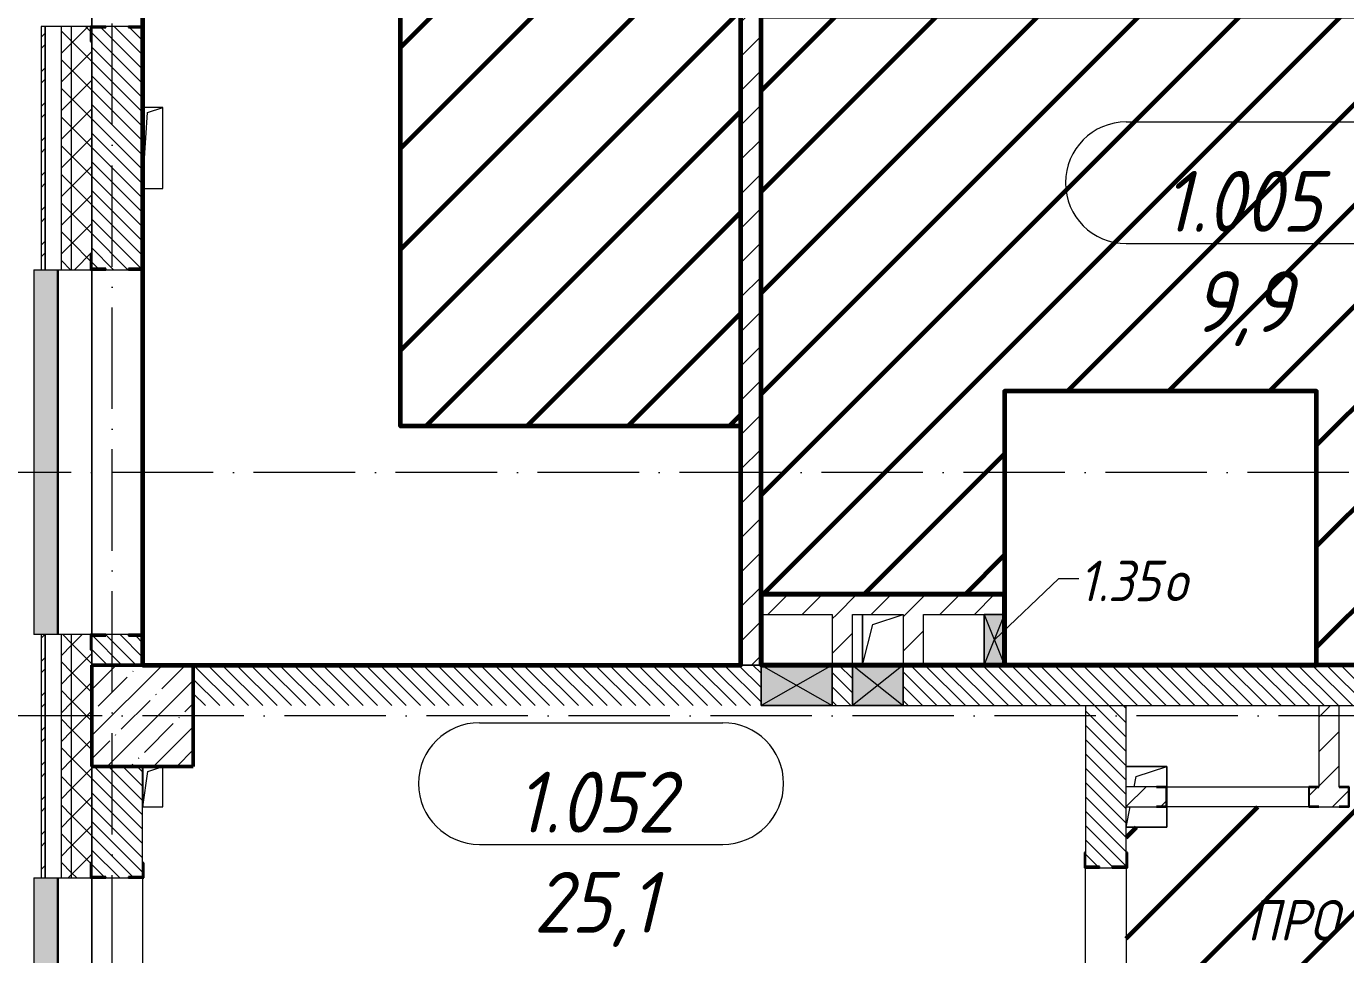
# Model space of a CAD drawing. Header units: millimetres. Extents: x -606178 to 312196, y -19338 to 632709.
# Drawn here: x -428604 to -422099, y 527197 to 531775 of the extents above; entities that cross this region are included whole.
import ezdxf

# ---------------------------------------------------------------- set-up
doc = ezdxf.new("R2010")
doc.units = ezdxf.units.MM
doc.linetypes.add('50_200_ШТРИХ_1Т_ш5_п1_п1_', pattern=[700, 500, -100, 0, -100])
for name, color, linetype, lineweight in [('6.4.1) Окр пт с инж. ПТ2.16', 3, 'Continuous', 60), ('6.4.2) Окр пт с инж. ПТ2.1', 22, 'Continuous', 60), ('A-DETL-GENF-OTLN', 7, 'Continuous', 9), ('A-FLOR-____-OTLN', 7, 'Continuous', 9), ('A-GENM-____-IDEN', 7, 'Continuous', 9), ('A-GENM-____-MCUT', 7, 'Continuous', 25), ('A-GENM-____-OTLN', 7, 'Continuous', 9), ('A-GENM-____-OTLN-1', 7, 'Continuous', 25), ('A-GLAZ-____-IDEN', 7, 'Continuous', 9), ('A-GLAZ-____-OTLN', 7, 'Continuous', 9), ('A-WALL-____-MCUT', 7, 'Continuous', 13), ('A-WALL-____-MCUT-1', 7, 'Continuous', 9), ('A-WALL-____-OTLN', 7, 'Continuous', 9), ('A-WALL-____-PATT-1', 7, 'Continuous', 9), ('A-WALL-FNSH-MCUT-1', 7, 'Continuous', 9), ('I-WALL-____-OTLN', 7, 'Continuous', 9), ('S-COLS-____-MCUT', 7, 'Continuous', 50), ('S-COLS-____-OTLN', 7, 'Continuous', 9), ('S-GRID-____-OTLN-1', 7, '50_200_ШТРИХ_1Т_ш5_п1_п1_', 9)]:
    doc.layers.add(name, color=color, linetype=linetype, lineweight=lineweight)
doc.layers.add('A-AREA-IDEN-1', color=7, linetype='Continuous', lineweight=9, true_color=0x000000)
doc.layers.add('A-GLAZ-____-OTLN-1', color=7, linetype='Continuous', lineweight=9, true_color=0xc0c0c0)
doc.styles.add('ISOCPEUR_I', font='isocpeui.ttf', dxfattribs={"width": 0.9, "height": 2.5})
doc.styles.add('ISOCPEUR_I_11', font='isocpeui.ttf', dxfattribs={"width": 0.9, "height": 200})
pattern_1 = [(135, (-425830.77, 451794.26), (-35.35534, -35.35534), [])]
pattern_2 = [(45, (-425830.77, 451794.26), (-84.85281, 84.85281), [])]
pattern_3 = [(45, (-425830.77, 451794.26), (-70.71068, 70.71068), []), (135, (-425830.77, 451794.26), (-70.71068, -70.71068), [])]

# ---------------------------------------------------------------- blocks, each defined once
blk = doc.blocks.new('BSC_Колонна _Прямоугольная - 500х500-V30-АР1_План отверстий 1 этажа в осях 1-64_Ю-ЯЯ')
at = {"layer": 'S-COLS-____-OTLN'}
h = blk.add_hatch(dxfattribs=at)
h.set_pattern_fill('FP_36', color=256, style=0, pattern_type=2)
h.set_pattern_definition([(45, (2200, -76581.04), (-114.04925, 114.04925), []), (45, (2314.05, -76581.04), (-114.04925, 114.04925), [201.613, -40.323, 3.353, -36.97])])
h.paths.add_polyline_path([(-250, -250), (250, -250), (250, 250), (-250, 250), (-250, 16.6)], flags=0)
at = {"layer": 'S-COLS-____-MCUT'}
for p, q in [((250, 250), (-250, 250)), ((-250, 250), (-250, -250)), ((250, -250), (250, 250)), ((-250, -250), (250, -250))]:
    blk.add_line(p, q, dxfattribs=at)
blk = doc.blocks.new('Фахверк_СКБ_Уголок - 250_2700-27497298-АР1_План отверстий 1 этажа в осях 1-64_Ю-ЯЯ')
at = {"layer": 'A-GENM-____-MCUT'}
for p, q in [((200, 181), (125, 181)), ((125, 181), (125, 106)), ((131, 106), (131, 175)), ((131, 175), (200, 175)), ((200, 175), (200, 181)), ((125, 106), (131, 106)), ((131, -6), (125, -6)), ((125, -6), (125, -81)), ((131, -75), (131, -6)), ((125, -81), (200, -81)), ((200, -75), (131, -75)), ((200, -81), (200, -75))]:
    blk.add_line(p, q, dxfattribs=at)
blk = doc.blocks.new('Фахверк_СКБ_Уголок - 250_2700_1-27501432-АР1_План отверстий 1 этажа в осях 1-64_Ю-ЯЯ')
at = {"layer": 'A-GENM-____-MCUT'}
for p, q in [((200, 181), (125, 181)), ((125, 181), (125, 106)), ((131, 106), (131, 175)), ((131, 175), (200, 175)), ((200, 175), (200, 181)), ((125, 106), (131, 106)), ((131, -6), (125, -6)), ((125, -6), (125, -81)), ((131, -75), (131, -6)), ((125, -81), (200, -81)), ((200, -75), (131, -75)), ((200, -81), (200, -75))]:
    blk.add_line(p, q, dxfattribs=at)
blk = doc.blocks.new('154_Стойка_СКБ_Уголок - СМ-2230_200-28216496-АР1_План отверстий 1 этажа в осях 1-64_Ю-ЯЯ')
at = {"layer": 'A-GENM-____-MCUT'}
for p, q in [((125, 156), (125, 81)), ((200, 156), (125, 156)), ((131, 81), (131, 150)), ((131, 150), (200, 150)), ((200, 150), (200, 156)), ((125, 81), (131, 81)), ((131, 19), (125, 19)), ((125, 19), (125, -56)), ((131, -50), (131, 19)), ((125, -56), (200, -56)), ((200, -50), (131, -50)), ((200, -56), (200, -50))]:
    blk.add_line(p, q, dxfattribs=at)
blk = doc.blocks.new('AR_Отверстие прямоугольное _в плите_ - AR_Отверстие прямоугольное _в плите_-30511735-АР1_План отверстий 1 этажа в осях 1-64_Ю-ЯЯ')
at = {"layer": 'A-GENM-____-OTLN'}
for p, q in [((-50, 100), (-50, -100)), ((-50, -100), (-25, 75)), ((-25, 75), (50, 100)), ((50, -100), (50, 100)), ((-50, -100), (50, -100))]:
    blk.add_line(p, q, dxfattribs=at)
blk = doc.blocks.new('AR_Отверстие прямоугольное _в плите_ - AR_Отверстие прямоугольное _в плите_-30512088-АР1_План отверстий 1 этажа в осях 1-64_Ю-ЯЯ')
at = {"layer": 'A-GENM-____-OTLN'}
for p, q in [((100, 150), (-100, 150)), ((-50, 100), (100, 150)), ((100, 50), (100, 150)), ((-60, 50), (-50, 100)), ((-100, -150), (-80, -50)), ((100, -150), (100, -50)), ((-100, -150), (100, -150))]:
    blk.add_line(p, q, dxfattribs=at)
blk = doc.blocks.new('AR_Отверстие прямоугольное _в плите_ - AR_Отверстие прямоугольное _в плите_-30512140-АР1_План отверстий 1 этажа в осях 1-64_Ю-ЯЯ')
at = {"layer": 'A-GENM-____-OTLN'}
for p, q in [((50, 200), (-50, 200)), ((-25, 175), (50, 200)), ((50, -200), (50, 200)), ((-50, -200), (-25, 175)), ((-50, -200), (50, -200))]:
    blk.add_line(p, q, dxfattribs=at)
blk = doc.blocks.new('AR_Отверстие прямоугольное _в плите_ - AR_Отверстие прямоугольное _в плите_-30552626-АР1_План отверстий 1 этажа в осях 1-64_Ю-ЯЯ')
at = {"layer": 'A-GENM-____-OTLN'}
for p, q in [((-100, 125), (-100, -125)), ((-100, -125), (-50, 75)), ((-50, 75), (100, 125))]:
    blk.add_line(p, q, dxfattribs=at)
blk = doc.blocks.new('Отлив_СКБ - Отлив витража_120_НВФ-31885689-АР1_План отверстий 1 этажа в осях 1-64_Ю-ЯЯ')
at = {"layer": 'A-GLAZ-____-OTLN-1'}
for points in [[(1800, 2), (1800, 120), (0, 120), (0, 2), (749.6, 2)], [(1800, 0), (1800, 2), (0, 2), (0, 0), (749.6, 0)]]:
    blk.add_hatch(color=256, dxfattribs=at).paths.add_polyline_path(points, flags=0)
at = {"layer": 'A-GLAZ-____-OTLN'}
for p, q in [((0, 83), (0, 120)), ((1800, 120), (0, 120)), ((1800, 120), (1800, 83)), ((0, 2), (1800, 2)), ((1800, 0), (0, 0))]:
    blk.add_line(p, q, dxfattribs=at)
blk = doc.blocks.new('AR_Отверстие прямоугольное _в стене_ - AR_Отверстие прямоугольное _в стене__ОВ-36654590-АР1_План отверстий 1 этажа в осях 1-64_Ю-ЯЯ')
at = {"layer": 'A-GLAZ-____-OTLN'}
blk.add_hatch(color=256, dxfattribs=at).paths.add_polyline_path([(175, -100), (175, 100), (-175, 100), (-175, -100)], flags=0)
at = {"layer": 'A-DETL-GENF-OTLN'}
for p, q in [((-175, -100), (-175, 100)), ((-175, 100), (175, 100)), ((175, 100), (-175, -100)), ((-175, 100), (175, -100)), ((175, 100), (-175, 100)), ((-175, 100), (-175, -100)), ((175, 100), (175, -100)), ((175, -100), (175, 100)), ((175, -100), (-175, -100)), ((-175, -100), (175, -100))]:
    blk.add_line(p, q, dxfattribs=at)
blk = doc.blocks.new('AR_Отверстие прямоугольное _в стене__БезПР - AR_Отверстие прямоугольное _в стене__БезПР-36428146-АР1_План отверстий 1 этажа в осях 1-64_Ю-ЯЯ')
at = {"layer": 'A-GLAZ-____-OTLN'}
blk.add_hatch(color=256, dxfattribs=at).paths.add_polyline_path([(-125, -50), (125, -50), (125, 50), (-125, 50)], flags=0)
at = {"layer": 'A-DETL-GENF-OTLN'}
for p, q in [((-125, -50), (-125, 50)), ((-125, 50), (125, 50)), ((125, 50), (-125, -50)), ((-125, 50), (125, -50)), ((125, 50), (-125, 50)), ((-125, 50), (-125, -50)), ((125, 50), (125, -50)), ((125, -50), (125, 50)), ((125, -50), (-125, -50)), ((-125, -50), (125, -50))]:
    blk.add_line(p, q, dxfattribs=at)
blk = doc.blocks.new('AR_Отверстие прямоугольное _в стене__БезПР - AR_Отверстие прямоугольное _в стене__БезПР-36429053-АР1_План отверстий 1 этажа в осях 1-64_Ю-ЯЯ')
at = {"layer": 'A-GLAZ-____-OTLN'}
blk.add_hatch(color=256, dxfattribs=at).paths.add_polyline_path([(125, -100), (125, 100), (-125, 100), (-125, -100)], flags=0)
at = {"layer": 'A-DETL-GENF-OTLN'}
for p, q in [((-125, -100), (-125, 100)), ((-125, 100), (125, 100)), ((125, 100), (-125, -100)), ((-125, 100), (125, -100)), ((125, 100), (-125, 100)), ((-125, 100), (-125, -100)), ((125, 100), (125, -100)), ((125, -100), (125, 100)), ((125, -100), (-125, -100)), ((-125, -100), (125, -100))]:
    blk.add_line(p, q, dxfattribs=at)
blk = doc.blocks.new('154_Фахверк_СКБ_Швеллер - Тип_100_4010_1-36655149-АР1_План отверстий 1 этажа в осях 1-64_Ю-ЯЯ')
at = {"layer": 'A-GENM-____-MCUT'}
for p, q in [((175, 50), (125, 50)), ((125, 50), (125, -50)), ((128, 47), (175, 47)), ((128, -47), (128, 47)), ((175, 47), (175, 50)), ((125, -50), (175, -50)), ((175, -47), (128, -47)), ((175, -50), (175, -47))]:
    blk.add_line(p, q, dxfattribs=at)
blk = doc.blocks.new('AAR_СКБ_Марка_помещения_1_5 ммп - Номер _ Площадь-27962135-АИ_План этажа_Стены_1')
at = {"layer": 'A-AREA-IDEN-1'}
for p, q in [((-2.987, 3), (3.013, 3)), ((-2.987, 0), (3.013, 0))]:
    blk.add_line(p, q, dxfattribs=at)
for centre, start, end in [((-2.987, 1.5), 90, 270), ((3.013, 1.5), 270, 90)]:
    blk.add_arc(centre, 1.5, start, end, dxfattribs=at)

msp = doc.modelspace()

# ---------------------------------------------------------------- hatches: boundary and pattern name
at = {"layer": '6.4.1) Окр пт с инж. ПТ2.16'}
h = msp.add_hatch(dxfattribs=at)
h.set_pattern_fill('ANSI31', color=256, scale=111)
h.paths.add_polyline_path([(-421330.7712, 531825.3011), (-424980.7712, 531825.3011), (-424980.7712, 528975.3011), (-423780.7712, 528975.3011), (-423780.7712, 529976.7902), (-422242.3254, 529976.7902), (-422242.3254, 528625.3011), (-421330.7712, 528625.3011)])
h = msp.add_hatch(dxfattribs=at)
h.set_pattern_fill('ANSI31', color=256, scale=111)
h.paths.add_polyline_path([(-396780.7712, 517495.3011), (-396780.7712, 518975.3011), (-397180.7712, 518975.3011), (-397180.7712, 519225.3011), (-397380.7712, 519225.3011), (-397380.7712, 519325.3011), (-400130.7712, 519325.3011), (-400730.7712, 519325.3011), (-401230.7712, 519325.3011), (-401780.7712, 519325.3011), (-402130.7712, 519325.3011), (-402130.7712, 518975.3011), (-402730.7712, 518975.3011), (-407630.7712, 518975.3011), (-408130.7712, 518975.3011), (-412330.7712, 518975.3011), (-412830.7712, 518975.3011), (-415930.7712, 518975.3011), (-416430.7712, 518975.3011), (-416430.7712, 519475.3011), (-416130.7712, 519475.3011), (-416130.7712, 525825.3011), (-416430.7712, 525825.3011), (-416430.7712, 526125.3011), (-420280.7712, 526125.3011), (-420280.7712, 524825.3011), (-420780.7712, 524825.3011), (-420780.7712, 525675.3011), (-421180.7712, 525675.3011), (-421180.7712, 525775.3011), (-421180.7712, 525825.3011), (-421180.7712, 526225.3011), (-421180.7712, 526531.3011), (-421186.7712, 526531.3011), (-421186.7712, 527079.3011), (-421181.4084, 527281.3011), (-421186.7712, 527281.3011), (-421186.7712, 527729.3011), (-421185.0815, 527925.3011), (-421330.7712, 527925.3011), (-421380.7712, 527925.3011), (-422080.7712, 527925.3011), (-422130.7712, 527925.3011), (-422230.7712, 527925.3011), (-422280.7712, 527925.3011), (-422980.7712, 527925.3011), (-422980.7712, 527825.3011), (-423180.7712, 527825.3011), (-423180.7712, 527700.3011), (-423174.7712, 527700.3011), (-423174.7712, 527625.3011), (-423180.7712, 527625.3011), (-423180.7712, 526475.3011), (-423174.7712, 526475.3011), (-423174.7712, 526400.3011), (-423180.7712, 526350.3011), (-423174.7712, 526350.3011), (-423174.7712, 526275.3011), (-423180.7712, 526275.3011), (-423180.7712, 525550.3011), (-423180.7712, 525275.3011), (-423174.7712, 525275.3011), (-423174.7712, 525200.3011), (-423180.7712, 524805.3011), (-423180.7712, 524705.3011), (-423180.7712, 519595.3011), (-423180.7712, 519475.3011), (-422630.7712, 519475.3011), (-421480.7712, 519475.3011), (-420780.7712, 519475.3011), (-420280.7712, 519475.3011), (-420280.7712, 518975.3011), (-420280.7712, 516350.3011), (-420274.7712, 516350.3011), (-420274.7712, 516275.3011), (-420280.7712, 516275.3011), (-420280.7712, 516125.3011), (-420280.7712, 515225.3011), (-420280.7712, 514575.3011), (-420274.7712, 514575.3011), (-420274.7712, 514500.3011), (-420280.7712, 513825.3011), (-420030.7712, 513825.3011), (-418430.7712, 513825.3011), (-418230.7712, 513825.3011), (-418230.7712, 514975.3011), (-417980.7712, 514975.3011), (-416880.7712, 514975.3011), (-416480.7712, 514975.3011), (-415380.7712, 514975.3011), (-414580.7712, 514975.3011), (-412980.7712, 514975.3011), (-412530.7712, 514975.3011), (-411925.7712, 514975.3011), (-411925.7712, 514981.3011), (-411850.7712, 514981.3011), (-411850.7712, 514975.3011), (-410850.7712, 514975.3011), (-410850.7712, 514981.3011), (-410775.7712, 514981.3011), (-409555.7712, 514975.3011), (-409555.7712, 514981.3011), (-409480.7712, 514981.3011), (-408330.7712, 514975.3011), (-408330.7712, 514981.3011), (-408255.7712, 514981.3011), (-408130.7712, 514975.3011), (-407630.7712, 514975.3011), (-406905.7712, 514975.3011), (-406905.7712, 514981.3011), (-406830.7712, 514981.3011), (-406480.7712, 514975.3011), (-405630.7712, 514975.3011), (-405130.7712, 514975.3011), (-404630.7712, 514975.3011), (-402775.7712, 514975.3011), (-402775.7712, 514981.3011), (-402700.7712, 514981.3011), (-402700.7712, 514935.3011), (-402695.7712, 514935.3011), (-402695.7712, 514815.3011), (-402700.119, 514775.3011), (-401800.7712, 514775.3011), (-401800.7712, 514815.3011), (-401805.7712, 514815.3011), (-401805.7712, 514935.3011), (-401800.7712, 514981.3011), (-401725.7712, 514981.3011), (-400955.7712, 514975.3011), (-400955.7712, 514981.3011), (-400880.7712, 514981.3011), (-400180.7712, 514975.3011), (-400180.7712, 514981.3011), (-400105.7712, 514981.3011), (-400005.7712, 514975.3011), (-400005.7712, 514981.3011), (-399930.7712, 514981.3011), (-399930.7712, 514975.3011), (-399230.7712, 514975.3011), (-399230.7712, 514981.3011), (-399130.7712, 514981.3011), (-399130.7712, 514975.3011), (-398605.7712, 514975.3011), (-398605.7712, 514981.3011), (-398530.7712, 514981.3011), (-398300.7712, 514975.3011), (-397900.7712, 514975.3011), (-397830.7712, 514975.3011), (-397830.7712, 514981.3011), (-397755.7712, 514981.3011), (-397655.7712, 514975.3011), (-397655.7712, 514981.3011), (-397580.7712, 514981.3011), (-397580.7712, 514975.3011), (-397330.7712, 514975.3011), (-397030.7712, 514975.3011), (-396880.7712, 514975.3011), (-396880.7712, 514981.3011), (-396780.7712, 514981.3011), (-396780.7712, 515075.3011), (-396780.7712, 515675.3011), (-396780.7712, 516595.3011)])
at = {"layer": '6.4.2) Окр пт с инж. ПТ2.1'}
h = msp.add_hatch(dxfattribs=at)
h.set_pattern_fill('ANSI31', color=256, scale=111)
h.paths.add_polyline_path([(-423630.7712, 533575.3011), (-426759.6598, 533575.3011), (-426759.6598, 529803.5643), (-425080.7712, 529803.5643), (-425080.7712, 531925.3011), (-423630.7712, 531925.3011)])
at = {"layer": 'A-WALL-____-PATT-1'}
h = msp.add_hatch(dxfattribs=at)
h.set_pattern_fill('FP_3', color=256, style=0, pattern_type=2)
h.set_pattern_definition([(45, (-425830.77, 451794.26), (-85.53659, 85.53659), []), (45, (-425773.75, 451794.26), (-85.53659, 85.53659), [])])
h.paths.add_polyline_path([(-428530.7712, 524575.3011), (-428510.7712, 524575.3011), (-428510.7712, 525775.3011), (-428530.7712, 525775.3011), (-428530.7712, 525162.9682)], flags=0)
h.paths.add_polyline_path([(-428510.7712, 527575.3011), (-428510.7712, 528775.3011), (-428530.7712, 528775.3011), (-428530.7712, 527575.3011)], flags=0)
h.paths.add_polyline_path([(-428510.7712, 530575.3011), (-428510.7712, 531775.3011), (-428530.7712, 531775.3011), (-428530.7712, 530575.3011)], flags=0)
h.paths.add_polyline_path([(-428530.7712, 533575.3011), (-428510.7712, 533575.3011), (-428510.7712, 534775.3011), (-428530.7712, 534775.3011)], flags=0)
h.paths.add_polyline_path([(-428530.7712, 536575.3011), (-428510.7712, 536575.3011), (-428510.7712, 537725.3011), (-428530.7712, 537725.3011)], flags=0)
h = msp.add_hatch(dxfattribs=at)
h.set_pattern_fill('FP_1', color=256, style=0, pattern_type=2)
h.set_pattern_definition(pattern_3)
h.paths.add_polyline_path([(-428380.7712, 524825.3011), (-428380.7712, 525775.3011), (-428430.7712, 525775.3011), (-428430.7712, 524825.3011)], flags=0)
h.paths.add_polyline_path([(-428380.7712, 527575.3011), (-428380.7712, 528775.3011), (-428430.7712, 528775.3011), (-428430.7712, 527575.3011)], flags=0)
h.paths.add_polyline_path([(-428430.7712, 530575.3011), (-428380.7712, 530575.3011), (-428380.7712, 531775.3011), (-428430.7712, 531775.3011), (-428430.7712, 531620.9086)], flags=0)
h.paths.add_polyline_path([(-428380.7712, 533575.3011), (-428380.7712, 534775.3011), (-428430.7712, 534775.3011), (-428430.7712, 533575.3011)], flags=0)
h.paths.add_polyline_path([(-428430.7712, 536575.3011), (-428380.7712, 536575.3011), (-428380.7712, 537625.3011), (-428430.7712, 537625.3011), (-428430.7712, 537271.6065)], flags=0)
h = msp.add_hatch(dxfattribs=at)
h.set_pattern_fill('FP_1', color=256, style=0, pattern_type=2)
h.set_pattern_definition(pattern_3)
h.paths.add_polyline_path([(-428280.7712, 524825.3011), (-428280.7712, 525700.3011), (-428286.7712, 525700.3011), (-428286.7712, 525775.3011), (-428380.7712, 525775.3011), (-428380.7712, 524825.3011)], flags=0)
h.paths.add_polyline_path([(-428286.7712, 527575.3011), (-428286.7712, 527650.3011), (-428280.7712, 527650.3011), (-428280.7712, 528700.3011), (-428286.7712, 528700.3011), (-428286.7712, 528775.3011), (-428380.7712, 528775.3011), (-428380.7712, 527575.3011)], flags=0)
h.paths.add_polyline_path([(-428380.7712, 530575.3011), (-428286.7712, 530575.3011), (-428286.7712, 530650.3011), (-428280.7712, 530650.3011), (-428280.7712, 531700.3011), (-428286.7712, 531700.3011), (-428286.7712, 531775.3011), (-428380.7712, 531775.3011), (-428380.7712, 530581.3011)], flags=0)
h.paths.add_polyline_path([(-428280.7712, 533575.3011), (-428280.7712, 534700.3011), (-428286.7712, 534700.3011), (-428286.7712, 534775.3011), (-428380.7712, 534775.3011), (-428380.7712, 533575.3011)], flags=0)
h.paths.add_polyline_path([(-428286.7712, 536575.3011), (-428286.7712, 536650.3011), (-428280.7712, 536650.3011), (-428280.7712, 537575.3011), (-428380.7712, 537575.3011), (-428380.7712, 536575.3011)], flags=0)
h = msp.add_hatch(dxfattribs=at)
h.set_pattern_fill('FP_4', color=256, style=0, pattern_type=2)
h.set_pattern_definition(pattern_2)
h.paths.add_polyline_path([(-425080.7712, 528625.3011), (-424980.7712, 528625.3011), (-424980.7712, 531925.3011), (-425080.7712, 531925.3011), (-425080.7712, 531620.9086)], flags=0)
h = msp.add_hatch(dxfattribs=at)
h.set_pattern_fill('FP_6', color=256, style=0, pattern_type=2)
h.set_pattern_definition(pattern_1)
h.paths.add_polyline_path([(-428030.7712, 528625.3011), (-428030.7712, 528769.3011), (-428099.7712, 528769.3011), (-428099.7712, 528775.3011), (-428211.7712, 528775.3011), (-428211.7712, 528769.3011), (-428280.7712, 528769.3011), (-428280.7712, 528625.3011), (-428174.7712, 528625.3011)], flags=0)
h.paths.add_polyline_path([(-428211.7712, 530575.3011), (-428099.7712, 530575.3011), (-428099.7712, 530581.3011), (-428030.7712, 530581.3011), (-428030.7712, 531769.3011), (-428099.7712, 531769.3011), (-428099.7712, 531775.3011), (-428211.7712, 531775.3011), (-428211.7712, 531769.3011), (-428280.7712, 531769.3011), (-428280.7712, 530581.3011), (-428211.7712, 530581.3011)], flags=0)
h = msp.add_hatch(dxfattribs=at)
h.set_pattern_fill('FP_4', color=256, style=0, pattern_type=2)
h.set_pattern_definition(pattern_2)
h.paths.add_polyline_path([(-423880.7712, 528875.3011), (-423780.7712, 528875.3011), (-423780.7712, 528975.3011), (-424980.7712, 528975.3011), (-424980.7712, 528875.3011), (-424180.7712, 528875.3011)], flags=0)
h = msp.add_hatch(dxfattribs=at)
h.set_pattern_fill('FP_4', color=256, style=0, pattern_type=2)
h.set_pattern_definition(pattern_2)
h.paths.add_polyline_path([(-424530.7712, 528625.3011), (-424530.7712, 528875.3011), (-424630.7712, 528875.3011), (-424630.7712, 528625.3011)], flags=0)
h = msp.add_hatch(dxfattribs=at)
h.set_pattern_fill('FP_4', color=256, style=0, pattern_type=2)
h.set_pattern_definition(pattern_2)
h.paths.add_polyline_path([(-424280.7712, 528625.3011), (-424180.7712, 528625.3011), (-424180.7712, 528875.3011), (-424280.7712, 528875.3011)], flags=0)
h = msp.add_hatch(dxfattribs=at)
h.set_pattern_fill('FP_6', color=256, style=0, pattern_type=2)
h.set_pattern_definition(pattern_1)
h.paths.add_polyline_path([(-420780.7712, 528425.3011), (-420780.7712, 528625.3011), (-424280.7712, 528625.3011), (-424280.7712, 528425.3011), (-422311.1786, 528425.3011)], flags=0)
h.paths.add_polyline_path([(-424530.7712, 528425.3011), (-424530.7712, 528625.3011), (-424630.7712, 528625.3011), (-424630.7712, 528425.3011)], flags=0)
h.paths.add_polyline_path([(-424980.7712, 528425.3011), (-424980.7712, 528625.3011), (-427780.7712, 528625.3011), (-427780.7712, 528425.3011), (-425846.1799, 528425.3011)], flags=0)
h = msp.add_hatch(dxfattribs=at)
h.set_pattern_fill('FP_6', color=256, style=0, pattern_type=2)
h.set_pattern_definition(pattern_1)
h.paths.add_polyline_path([(-423180.7712, 524825.3011), (-423180.7712, 525250.3011), (-423380.7712, 525250.3011), (-423380.7712, 524825.3011)], flags=0)
h.paths.add_polyline_path([(-423311.7712, 526275.3011), (-423249.7712, 526275.3011), (-423249.7712, 526281.3011), (-423180.7712, 526281.3011), (-423180.7712, 526469.3011), (-423249.7712, 526469.3011), (-423249.7712, 526475.3011), (-423311.7712, 526475.3011), (-423311.7712, 526469.3011), (-423380.7712, 526469.3011), (-423380.7712, 526281.3011), (-423311.7712, 526281.3011)], flags=0)
h.paths.add_polyline_path([(-423249.7712, 527625.3011), (-423249.7712, 527631.3011), (-423180.7712, 527631.3011), (-423180.7712, 528425.3011), (-423380.7712, 528425.3011), (-423380.7712, 527631.3011), (-423311.7712, 527631.3011), (-423311.7712, 527625.3011)], flags=0)
h = msp.add_hatch(dxfattribs=at)
h.set_pattern_fill('FP_4', color=256, style=0, pattern_type=2)
h.set_pattern_definition(pattern_2)
h.paths.add_polyline_path([(-422130.7712, 528025.3011), (-422130.7712, 528425.3011), (-422230.7712, 528425.3011), (-422230.7712, 528025.3011)], flags=0)
h = msp.add_hatch(dxfattribs=at)
h.set_pattern_fill('FP_6', color=256, style=0, pattern_type=2)
h.set_pattern_definition(pattern_1)
h.paths.add_polyline_path([(-428030.7712, 525325.3011), (-428030.7712, 525769.3011), (-428099.7712, 525769.3011), (-428099.7712, 525775.3011), (-428211.7712, 525775.3011), (-428211.7712, 525769.3011), (-428280.7712, 525769.3011), (-428280.7712, 525325.3011)], flags=0)
h.paths.add_polyline_path([(-428211.7712, 527575.3011), (-428099.7712, 527575.3011), (-428099.7712, 527581.3011), (-428030.7712, 527581.3011), (-428030.7712, 528125.3011), (-428280.7712, 528125.3011), (-428280.7712, 527581.3011), (-428211.7712, 527581.3011)], flags=0)
h = msp.add_hatch(dxfattribs=at)
h.set_pattern_fill('FP_4', color=256, style=0, pattern_type=2)
h.set_pattern_definition(pattern_2)
h.paths.add_polyline_path([(-421180.7712, 527925.3011), (-421180.7712, 528025.3011), (-421330.7712, 528025.3011), (-421330.7712, 528022.3011), (-421377.7712, 528022.3011), (-421377.7712, 527928.3011), (-421330.7712, 527928.3011), (-421330.7712, 527925.3011), (-421280.7712, 527925.3011)], flags=0)
h.paths.add_polyline_path([(-423030.7712, 527925.3011), (-423030.7712, 527928.3011), (-422983.7712, 527928.3011), (-422983.7712, 528022.3011), (-423030.7712, 528022.3011), (-423030.7712, 528025.3011), (-423180.7712, 528025.3011), (-423180.7712, 527925.3011)], flags=0)
h.paths.add_polyline_path([(-422130.7712, 527925.3011), (-422130.7712, 527928.3011), (-422083.7712, 527928.3011), (-422083.7712, 528022.3011), (-422130.7712, 528022.3011), (-422130.7712, 528025.3011), (-422230.7712, 528025.3011), (-422230.7712, 528022.3011), (-422277.7712, 528022.3011), (-422277.7712, 527928.3011), (-422230.7712, 527928.3011), (-422230.7712, 527925.3011)], flags=0)

# ---------------------------------------------------------------- linework, layer by layer
at = {"layer": '6.4.1) Окр пт с инж. ПТ2.16'}
for points in [[(-428030.7712, 528625.3011), (-425080.7712, 528625.3011), (-425080.7712, 531925.3011), (-423630.7712, 531925.3011), (-423630.7712, 533575.3011), (-428030.7712, 533575.3011)], [(-428030.7712, 533575.3011), (-428030.7712, 528625.3011)]]:
    msp.add_lwpolyline(points, dxfattribs=at)
for points in [[(-424980.7712, 531825.3011), (-421330.7712, 531825.3011), (-421330.7712, 528625.3011), (-424980.7712, 528625.3011)], [(-423780.7712, 528625.3011), (-422242.3254, 528625.3011), (-422242.3254, 529976.7902), (-423780.7712, 529976.7902)], [(-423780.7712, 528975.3011), (-424980.7712, 528975.3011), (-424980.7712, 528625.3011), (-423780.7712, 528625.3011)], [(-424980.7712, 528975.3011), (-423780.7712, 528975.3011), (-423780.7712, 528625.3011), (-424980.7712, 528625.3011)]]:
    msp.add_lwpolyline(points, close=True, dxfattribs=at)
at = {"layer": '6.4.2) Окр пт с инж. ПТ2.1'}
msp.add_lwpolyline([(-425080.7712, 529803.5643), (-426759.6598, 529803.5643), (-426759.6598, 533575.3011)], dxfattribs=at)
at = {"layer": 'A-FLOR-____-OTLN'}
for p, q in [((-424480.7712, 528625.3011), (-424480.7712, 528875.3011)), ((-423180.7712, 528125.3011), (-422980.7712, 528125.3011)), ((-422980.7712, 528125.3011), (-422980.7712, 528025.3011)), ((-422980.7712, 527925.3011), (-422980.7712, 527825.3011)), ((-422980.7712, 527825.3011), (-423180.7712, 527825.3011))]:
    msp.add_line(p, q, dxfattribs=at)
at = {"layer": 'A-GLAZ-____-IDEN'}
for p, q in [((-423830.7712, 528750.3011), (-423513.6552, 529052.541)), ((-423513.6552, 529052.541), (-423413.557, 529052.541))]:
    msp.add_line(p, q, dxfattribs=at)
at = {"layer": 'A-WALL-____-MCUT'}
for p, q in [((-428286.7712, 531775.3011), (-428510.7712, 531775.3011)), ((-428510.7712, 531775.3011), (-428510.7712, 530575.3011)), ((-428510.7712, 530575.3011), (-428510.7712, 531775.3011)), ((-428099.7712, 531775.3011), (-428211.7712, 531775.3011)), ((-428030.7712, 530650.3011), (-428030.7712, 531700.3011)), ((-428510.7712, 530575.3011), (-428286.7712, 530575.3011)), ((-428211.7712, 530575.3011), (-428099.7712, 530575.3011)), ((-428286.7712, 528775.3011), (-428510.7712, 528775.3011)), ((-428510.7712, 528775.3011), (-428510.7712, 527575.3011)), ((-428510.7712, 527575.3011), (-428510.7712, 528775.3011)), ((-428099.7712, 528775.3011), (-428211.7712, 528775.3011)), ((-428030.7712, 528625.3011), (-428030.7712, 528700.3011)), ((-424980.7712, 528625.3011), (-427780.7712, 528625.3011)), ((-424530.7712, 528625.3011), (-424630.7712, 528625.3011)), ((-423880.7712, 528625.3011), (-424280.7712, 528625.3011)), ((-420780.7712, 528625.3011), (-423780.7712, 528625.3011)), ((-424630.7712, 528425.3011), (-424530.7712, 528425.3011)), ((-424280.7712, 528425.3011), (-420780.7712, 528425.3011)), ((-423380.7712, 528425.3011), (-423380.7712, 527700.3011)), ((-423180.7712, 527700.3011), (-423180.7712, 528425.3011)), ((-428030.7712, 527650.3011), (-428030.7712, 528125.3011)), ((-423311.7712, 527625.3011), (-423249.7712, 527625.3011)), ((-428510.7712, 527575.3011), (-428286.7712, 527575.3011)), ((-428211.7712, 527575.3011), (-428099.7712, 527575.3011))]:
    msp.add_line(p, q, dxfattribs=at)
at = {"layer": 'A-WALL-____-MCUT-1'}
for p, q in [((-428430.7712, 530575.3011), (-428430.7712, 531775.3011)), ((-428380.7712, 530575.3011), (-428380.7712, 531775.3011)), ((-428280.7712, 531700.3011), (-428280.7712, 530650.3011)), ((-428280.7712, 530650.3011), (-428280.7712, 531700.3011)), ((-428430.7712, 527575.3011), (-428430.7712, 528775.3011)), ((-428380.7712, 527575.3011), (-428380.7712, 528775.3011)), ((-428280.7712, 528700.3011), (-428280.7712, 528625.3011)), ((-428280.7712, 528625.3011), (-428280.7712, 528700.3011)), ((-428280.7712, 528125.3011), (-428280.7712, 527650.3011)), ((-428280.7712, 527650.3011), (-428280.7712, 528125.3011))]:
    msp.add_line(p, q, dxfattribs=at)
at = {"layer": 'A-WALL-____-OTLN'}
for p, q in [((-428280.7712, 531775.3011), (-428280.7712, 533575.3011)), ((-428280.7712, 533575.3011), (-428280.7712, 531775.3011)), ((-428030.7712, 533575.3011), (-428030.7712, 531775.3011)), ((-428280.7712, 528775.3011), (-428280.7712, 530575.3011)), ((-428280.7712, 530575.3011), (-428280.7712, 528775.3011)), ((-428030.7712, 530575.3011), (-428030.7712, 528775.3011)), ((-428280.7712, 525775.3011), (-428280.7712, 527575.3011)), ((-428280.7712, 527575.3011), (-428280.7712, 525775.3011)), ((-428030.7712, 527575.3011), (-428030.7712, 525775.3011))]:
    msp.add_line(p, q, dxfattribs=at)
at = {"layer": 'A-WALL-FNSH-MCUT-1'}
for p, q in [((-425080.7712, 531925.3011), (-425080.7712, 528625.3011)), ((-428530.7712, 531775.3011), (-428530.7712, 530575.3011)), ((-428510.7712, 531775.3011), (-428530.7712, 531775.3011)), ((-424980.7712, 528975.3011), (-424980.7712, 531825.3011)), ((-428530.7712, 530575.3011), (-428510.7712, 530575.3011)), ((-423780.7712, 528975.3011), (-424980.7712, 528975.3011)), ((-423780.7712, 528875.3011), (-423780.7712, 528975.3011)), ((-424980.7712, 528625.3011), (-424980.7712, 528875.3011)), ((-424980.7712, 528875.3011), (-424630.7712, 528875.3011)), ((-424630.7712, 528875.3011), (-424630.7712, 528625.3011)), ((-424530.7712, 528875.3011), (-424280.7712, 528875.3011)), ((-424530.7712, 528625.3011), (-424530.7712, 528875.3011)), ((-424280.7712, 528875.3011), (-424280.7712, 528625.3011)), ((-424180.7712, 528875.3011), (-423880.7712, 528875.3011)), ((-424180.7712, 528625.3011), (-424180.7712, 528875.3011)), ((-428530.7712, 528775.3011), (-428530.7712, 527575.3011)), ((-428510.7712, 528775.3011), (-428530.7712, 528775.3011)), ((-425080.7712, 528625.3011), (-424980.7712, 528625.3011)), ((-424630.7712, 528625.3011), (-424530.7712, 528625.3011)), ((-424280.7712, 528625.3011), (-424180.7712, 528625.3011)), ((-422230.7712, 528425.3011), (-422230.7712, 528025.3011)), ((-422130.7712, 528025.3011), (-422130.7712, 528425.3011)), ((-423030.7712, 528025.3011), (-423180.7712, 528025.3011)), ((-423180.7712, 527925.3011), (-423030.7712, 527925.3011)), ((-422230.7712, 527925.3011), (-422130.7712, 527925.3011)), ((-428530.7712, 527575.3011), (-428510.7712, 527575.3011))]:
    msp.add_line(p, q, dxfattribs=at)
at = {"layer": 'I-WALL-____-OTLN'}
for p, q in [((-422980.7712, 528025.3011), (-422280.7712, 528025.3011)), ((-422280.7712, 527925.3011), (-422980.7712, 527925.3011)), ((-423380.7712, 526475.3011), (-423380.7712, 527625.3011)), ((-423180.7712, 527625.3011), (-423180.7712, 526475.3011))]:
    msp.add_line(p, q, dxfattribs=at)
at = {"layer": 'S-GRID-____-OTLN-1'}
for p, q in [((-428180.7712, 504685.847), (-428180.7712, 542687.1106)), ((-378676.1734, 529575.3011), (-430499.5414, 529575.3011)), ((-393225.7712, 528375.3011), (-430499.5414, 528375.3011))]:
    msp.add_line(p, q, dxfattribs=at)

# ---------------------------------------------------------------- block references
at = {"layer": 'A-AREA-IDEN-1', "xscale": 199.9999999999999, "yscale": 199.9999999999999, "zscale": 199.9999999999999}
for p in [(-422582.9013, 530703.9302), (-425772.6184, 527740.7424)]:
    msp.add_blockref('AAR_СКБ_Марка_помещения_1_5 ммп - Номер _ Площадь-27962135-АИ_План этажа_Стены_1', p, dxfattribs=at)
at = {"layer": 'A-GENM-____-OTLN'}
for name, p in [('AR_Отверстие прямоугольное _в плите_ - AR_Отверстие прямоугольное _в плите_-30512140-АР1_План отверстий 1 этажа в осях 1-64_Ю-ЯЯ', (-427980.7712, 531175.3011)), ('AR_Отверстие прямоугольное _в плите_ - AR_Отверстие прямоугольное _в плите_-30552626-АР1_План отверстий 1 этажа в осях 1-64_Ю-ЯЯ', (-424380.7712, 528750.3011)), ('AR_Отверстие прямоугольное _в плите_ - AR_Отверстие прямоугольное _в плите_-30511735-АР1_План отверстий 1 этажа в осях 1-64_Ю-ЯЯ', (-427980.2717, 528025.3011)), ('AR_Отверстие прямоугольное _в плите_ - AR_Отверстие прямоугольное _в плите_-30512088-АР1_План отверстий 1 этажа в осях 1-64_Ю-ЯЯ', (-423080.7712, 527975.3011))]:
    msp.add_blockref(name, p, dxfattribs=at)
at = {"layer": 'A-GENM-____-OTLN-1'}
for name, p, rotation in [('Фахверк_СКБ_Уголок - 250_2700-27497298-АР1_План отверстий 1 этажа в осях 1-64_Ю-ЯЯ', (-428205.7712, 531900.3011), 269.9999999999999), ('Фахверк_СКБ_Уголок - 250_2700-27497298-АР1_План отверстий 1 этажа в осях 1-64_Ю-ЯЯ', (-428105.7712, 530450.3011), 89.99999999999991), ('Фахверк_СКБ_Уголок - 250_2700_1-27501432-АР1_План отверстий 1 этажа в осях 1-64_Ю-ЯЯ', (-428205.7712, 528900.3011), 269.9999999999999), ('154_Фахверк_СКБ_Швеллер - Тип_100_4010_1-36655149-АР1_План отверстий 1 этажа в осях 1-64_Ю-ЯЯ', (-422855.7712, 527975.3011), 180), ('154_Фахверк_СКБ_Швеллер - Тип_100_4010_1-36655149-АР1_План отверстий 1 этажа в осях 1-64_Ю-ЯЯ', (-421955.7712, 527975.3011), 180), ('154_Стойка_СКБ_Уголок - СМ-2230_200-28216496-АР1_План отверстий 1 этажа в осях 1-64_Ю-ЯЯ', (-423230.7712, 527500.3011), 89.99999999999991), ('Фахверк_СКБ_Уголок - 250_2700-27497298-АР1_План отверстий 1 этажа в осях 1-64_Ю-ЯЯ', (-428105.7712, 527450.3011), 89.99999999999991)]:
    msp.add_blockref(name, p, dxfattribs=dict(at, rotation=rotation))
msp.add_blockref('154_Фахверк_СКБ_Швеллер - Тип_100_4010_1-36655149-АР1_План отверстий 1 этажа в осях 1-64_Ю-ЯЯ', (-422405.7712, 527975.3011), dxfattribs=at)
at = {"layer": 'A-GLAZ-____-OTLN'}
for name, p, rotation in [('Отлив_СКБ - Отлив витража_120_НВФ-31885689-АР1_План отверстий 1 этажа в осях 1-64_Ю-ЯЯ', (-428447.7712, 528775.3011), 90), ('AR_Отверстие прямоугольное _в стене__БезПР - AR_Отверстие прямоугольное _в стене__БезПР-36428146-АР1_План отверстий 1 этажа в осях 1-64_Ю-ЯЯ', (-423830.7712, 528750.3011), 89.99999999999991), ('Отлив_СКБ - Отлив витража_120_НВФ-31885689-АР1_План отверстий 1 этажа в осях 1-64_Ю-ЯЯ', (-428447.7712, 525775.3011), 90)]:
    msp.add_blockref(name, p, dxfattribs=dict(at, rotation=rotation))
for name, p in [('AR_Отверстие прямоугольное _в стене_ - AR_Отверстие прямоугольное _в стене__ОВ-36654590-АР1_План отверстий 1 этажа в осях 1-64_Ю-ЯЯ', (-424805.7712, 528525.3011)), ('AR_Отверстие прямоугольное _в стене__БезПР - AR_Отверстие прямоугольное _в стене__БезПР-36429053-АР1_План отверстий 1 этажа в осях 1-64_Ю-ЯЯ', (-424405.7712, 528525.3011))]:
    msp.add_blockref(name, p, dxfattribs=at)
at = {"layer": 'S-COLS-____-OTLN'}
msp.add_blockref('BSC_Колонна _Прямоугольная - 500х500-V30-АР1_План отверстий 1 этажа в осях 1-64_Ю-ЯЯ', (-428030.7712, 528375.3011), dxfattribs=at)

# ---------------------------------------------------------------- texts
at = {"layer": 'A-AREA-IDEN-1', "char_height": 300, "attachment_point": 8, "line_spacing_factor": 1.139951, "style": 'ISOCPEUR_I'}
for s, insert, width in [('\\pxqc,t8.46667,16.93333,25.4,33.86667,42.33333,50.8,59.26667,67.73333,76.2,84.66667,93.13333,101.6,110.06667,118.53333,127,135.46667,143.93333,152.4,160.86667,169.33333,177.8,186.26667,194.73333,203.2,211.66667,220.13333,228.6,237.06667,245.53333,254,262.46667,270.93333;{1.005}', (-422608.3304, 530762.2601), 900), ('\\pxqc,t8.46667,16.93333,25.4,33.86667,42.33333,50.8,59.26667,67.73333,76.2,84.66667,93.13333,101.6,110.06667,118.53333,127,135.46667,143.93333,152.4,160.86667,169.33333,177.8,186.26667,194.73333,203.2,211.66667,220.13333,228.6,237.06667,245.53333,254,262.46667,270.93333;{9,9}', (-422607.3304, 530198.3121), 542), ('\\pxqc,t8.46667,16.93333,25.4,33.86667,42.33333,50.8,59.26667,67.73333,76.2,84.66667,93.13333,101.6,110.06667,118.53333,127,135.46667,143.93333,152.4,160.86667,169.33333,177.8,186.26667,194.73333,203.2,211.66667,220.13333,228.6,237.06667,245.53333,254,262.46667,270.93333;{1.052}', (-425798.0475, 527799.0722), 900), ('\\pxqc,t8.46667,16.93333,25.4,33.86667,42.33333,50.8,59.26667,67.73333,76.2,84.66667,93.13333,101.6,110.06667,118.53333,127,135.46667,143.93333,152.4,160.86667,169.33333,177.8,186.26667,194.73333,203.2,211.66667,220.13333,228.6,237.06667,245.53333,254,262.46667,270.93333;{25,1}', (-425798.0475, 527235.1243), 702)]:
    msp.add_mtext(s, dxfattribs=dict(at, insert=insert, width=width))
at = {"layer": 'A-GENM-____-IDEN', "insert": (-422583.8172, 527465.894), "char_height": 200, "width": 562.784625, "attachment_point": 1, "style": 'ISOCPEUR_I_11'}
msp.add_mtext('ПРО', dxfattribs=at)
at = {"layer": 'A-GLAZ-____-IDEN', "char_height": 200, "attachment_point": 1, "style": 'ISOCPEUR_I_11'}
for s, insert, width in [('1.35', (-423413.557, 529140.1556), 505.063125), ('\\fISOCPEUR|b0|i1|c204|p34|;\\W.9;о', (-422996.8382, 529140.1556), 158.734125)]:
    msp.add_mtext(s, dxfattribs=dict(at, insert=insert, width=width))

doc.saveas('drawing.dxf')
